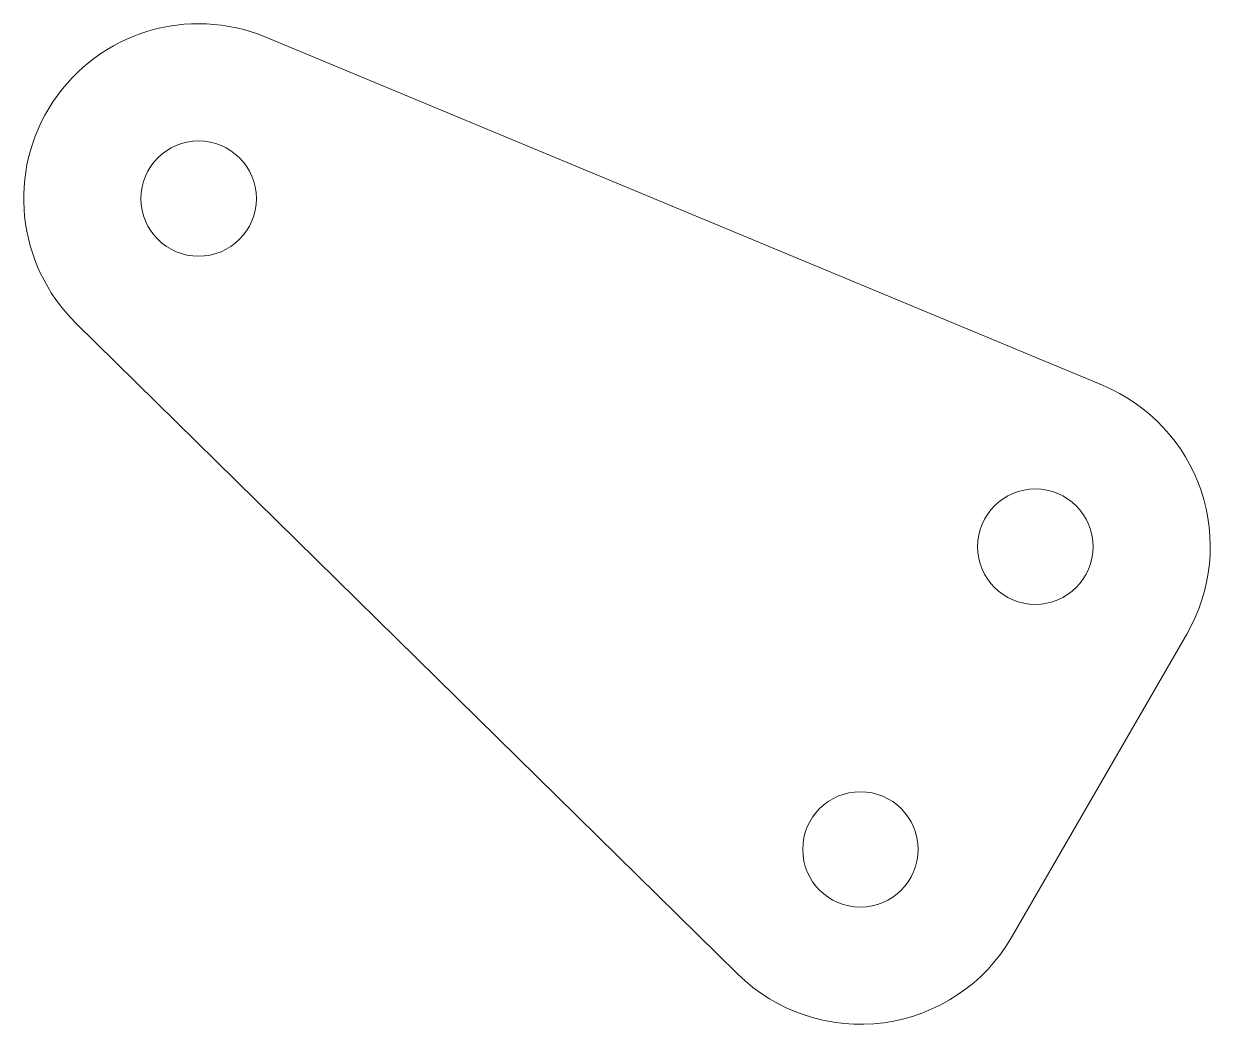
# Model space of a CAD drawing. Header units: millimetres. Extents: x 73.8 to 107.7, y -6.5 to 22.1.
import ezdxf

# ---------------------------------------------------------------- set-up
doc = ezdxf.new("R2010")
doc.units = ezdxf.units.MM

msp = doc.modelspace()

# ---------------------------------------------------------------- linework, layer by layer
at = {"color": 7, "linetype": 'Continuous', "lineweight": 15}
for p, q in [((104.616, 11.742), (80.696, 21.699)), ((75.268, 13.519), (94.187, -5.098)), ((102.024, -4.034), (107.024, 4.626))]:
    msp.add_line(p, q, dxfattribs=at)
for centre in [(78.774, 17.083), (102.694, 7.126), (97.694, -1.534)]:
    msp.add_circle(centre, 1.65, dxfattribs=at)
for centre, start, end in [((78.774, 17.083), 67.3989, 225.4613), ((102.694, 7.126), 330, 67.3989), ((97.694, -1.534), 225.4613, 330)]:
    msp.add_arc(centre, 5, start, end, dxfattribs=at)

doc.saveas('drawing.dxf')
